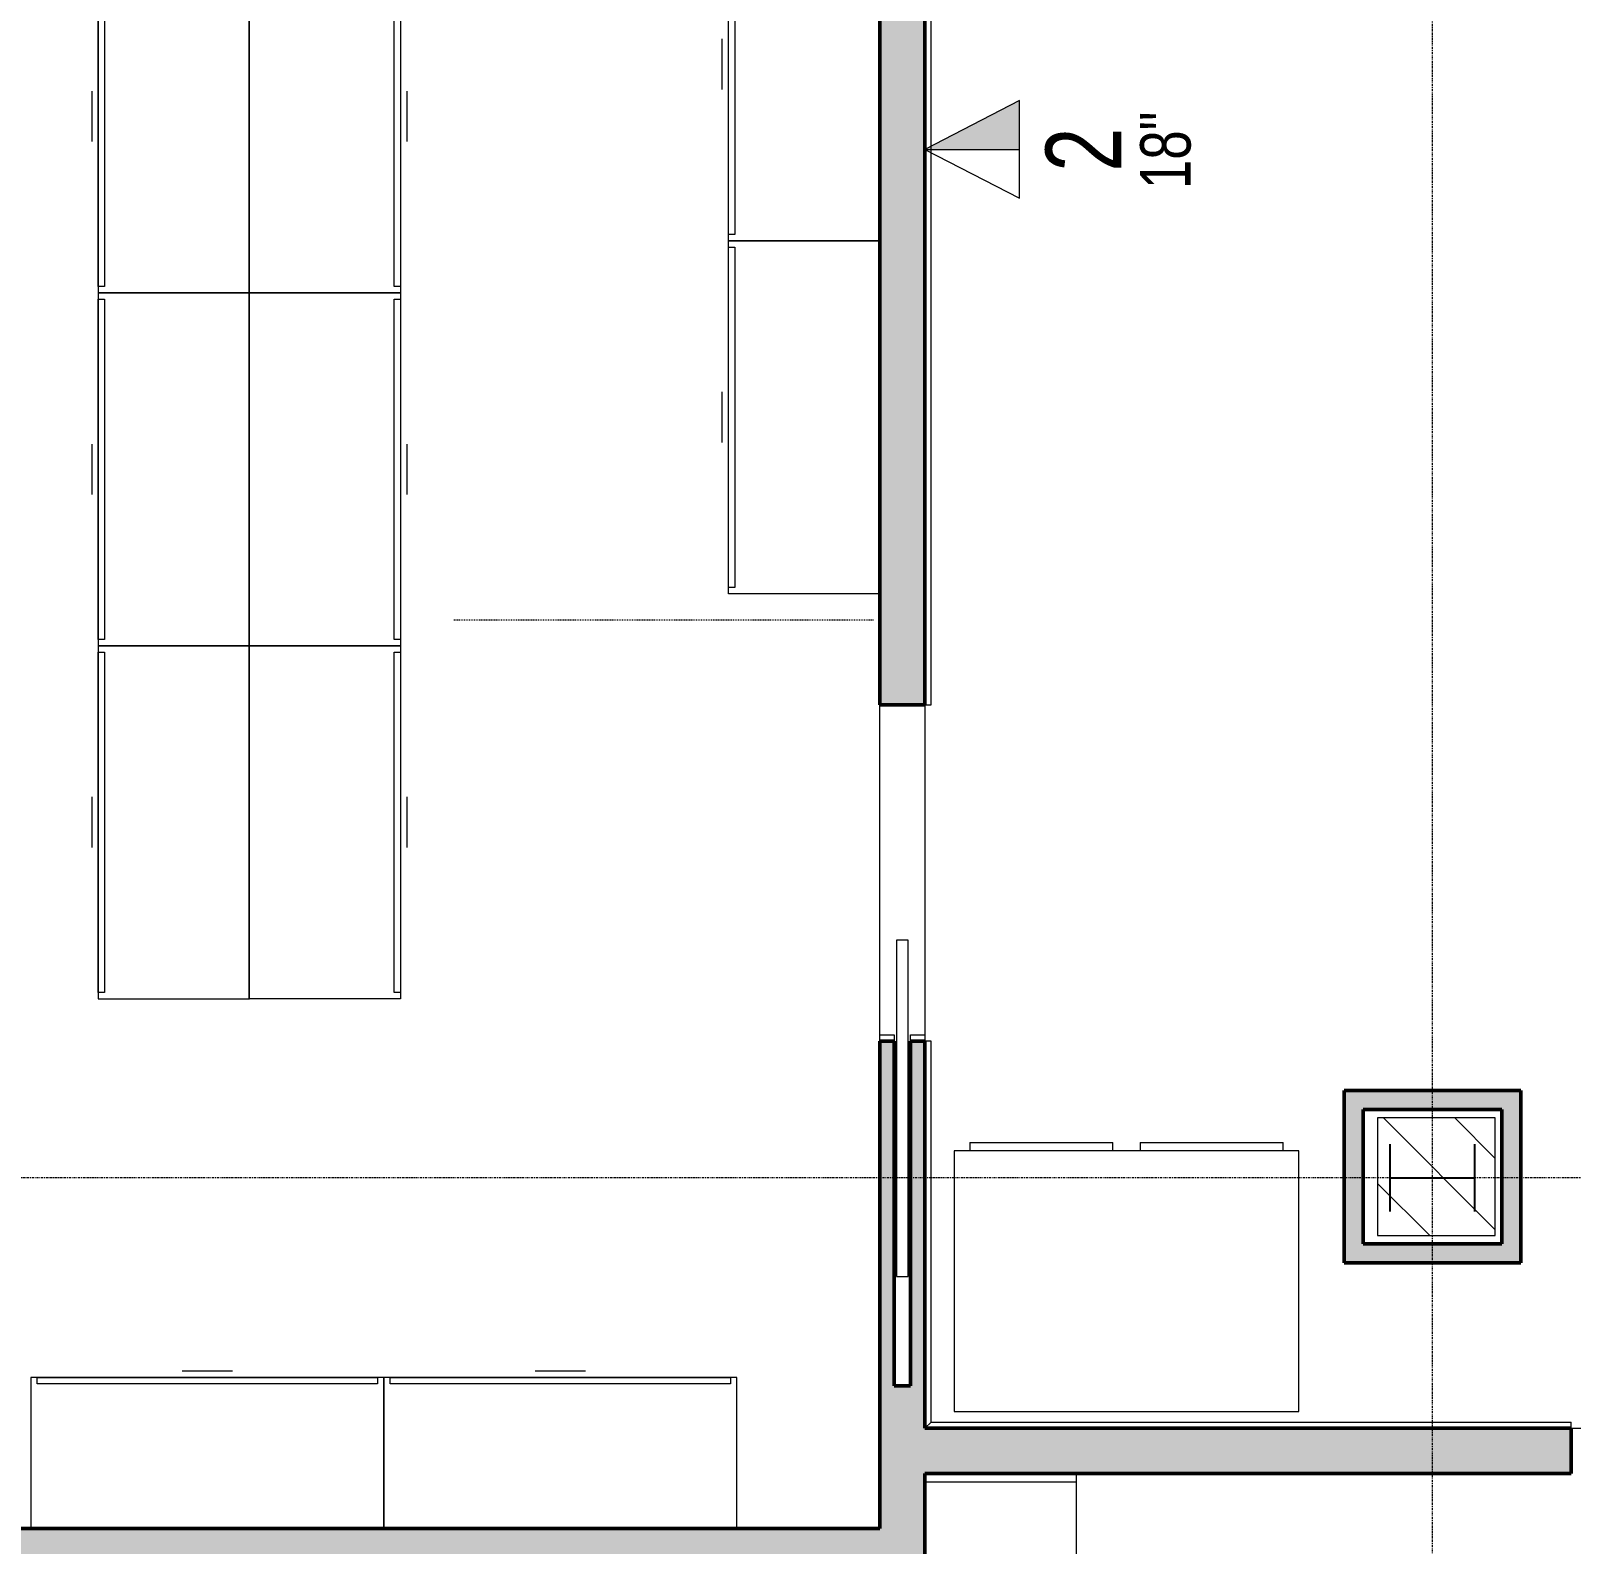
# Model space of a CAD drawing. Header units: inches. Extents: x -1106 to 1409, y -1111 to 918.
# Drawn here: x 448.4 to 631.7, y 230.9 to 411 of the extents above; entities that cross this region are included whole.
import ezdxf

# ---------------------------------------------------------------- set-up
doc = ezdxf.new("R2010")
doc.units = ezdxf.units.IN
doc.header["$MEASUREMENT"] = 0
for name, pattern in [('Grid Line 1_4_', [0.4375, 0.25, -0.0625, 0.0625, -0.0625]), ('Overhead 1_16_', [0.101562, 0.0625, -0.039062]), ('Overhead 1_16__2_', [0.101562, 0.0625, -0.039062])]:
    doc.linetypes.add(name, pattern=pattern)
for name, color, linetype, lineweight in [('A-ANNO-NOTE', 131, 'Continuous', 9), ('A-DOOR', 31, 'Continuous', 13), ('A-DOOR-FRAM', 31, 'Continuous', 20), ('A-FLOR-OVHD', 1, 'Overhead 1_16__2_', 9), ('A-WALL-PATT', 111, 'Continuous', 13), ('I-FURN', 30, 'Continuous', 9), ('I-WALL', 2, 'Continuous', 13), ('Q-SPCQ', 91, 'Continuous', 13), ('S-COLS', 52, 'Continuous', 13), ('S-COLS-SYMB', 171, 'Continuous', 20), ('S-GRID', 1, 'Continuous', 9)]:
    doc.layers.add(name, color=color, linetype=linetype, lineweight=lineweight)
doc.styles.add('Arial_1', font='arial.ttf', dxfattribs={"width": 0.75, "height": 9})
doc.styles.add('Arial_2', font='arial.ttf', dxfattribs={"width": 0.75, "height": 6})

# ---------------------------------------------------------------- blocks, each defined once
blk = doc.blocks.new('Single-Pocket - 40_ x 96_-4614891-7TH FLOOR TELECOM UNDERFLOOR ROUTING PLAN')
at = {"layer": 'A-DOOR', "color": 133, "lineweight": 20}
for p, q in [((-48, 0.6875), (-48, -0.6875)), ((-8, 0.6875), (-48, 0.6875)), ((-8, -0.6875), (-8, 0.6875)), ((-48, -0.6875), (-8, -0.6875))]:
    blk.add_line(p, q, dxfattribs=at)
at = {"layer": 'A-DOOR-FRAM', "color": 133}
for p, q in [((-20, 2.6875), (-19.25, 2.6875)), ((-19.25, 2.6875), (-19.25, 0.9625)), ((-19.25, 0.9625), (-20, 0.9625)), ((-20, -0.9625), (-19.25, -0.9625)), ((-19.25, -0.9625), (-19.25, -2.6875)), ((-19.25, -2.6875), (-20, -2.6875))]:
    blk.add_line(p, q, dxfattribs=at)
blk = doc.blocks.new('Color Room - Chamber - Color Room - Chamber-3048042-7TH FLOOR TELECOM UNDERFLOOR ROUTING PLAN')
at = {"layer": 'Q-SPCQ', "color": 53, "lineweight": 9}
for p, q in [((-20.5, 16), (-20.5, -15)), ((20.5, 16), (-20.5, 16)), ((20.5, -15), (20.5, 16)), ((-20.5, -15), (20.5, -15)), ((-18.64, -15), (-18.64, -16)), ((-1.64, -16), (-18.64, -16)), ((-1.64, -16), (-1.64, -15)), ((1.64, -15), (1.64, -16)), ((18.64, -16), (1.64, -16)), ((18.64, -16), (18.64, -15))]:
    blk.add_line(p, q, dxfattribs=at)
blk = doc.blocks.new('Bookshelf - 36_W x 60_H x 18_D-4220974-7TH FLOOR TELECOM UNDERFLOOR ROUTING PLAN')
at = {"layer": 'I-FURN', "color": 53}
for p, q in [((-18, 0), (-18, 36)), ((-18, 36), (0, 36)), ((-18, 1), (-18, 35)), ((-18, 35), (0, 35)), ((0, 1), (-18, 1))]:
    blk.add_line(p, q, dxfattribs=at)
blk = doc.blocks.new('Cabinet File - Lateral 4 Drawer - 42_ x 18_ x 60_-3218930-7TH FLOOR TELECOM UNDERFLOOR ROUTING PLAN')
at = {"layer": 'I-FURN', "color": 53}
for p, q in [((-10.09, 46.53), (-4.09, 46.53)), ((-28.09, 27.78), (-28.09, 45.78)), ((-28.09, 45.78), (13.91, 45.78)), ((-27.34, 45.78), (13.16, 45.78)), ((-27.34, 45.03), (-27.34, 45.78)), ((13.16, 45.03), (-27.34, 45.03)), ((13.16, 45.78), (13.16, 45.03)), ((13.91, 45.78), (13.91, 27.78))]:
    blk.add_line(p, q, dxfattribs=at)
blk = doc.blocks.new('Cabinet File - Lateral 4 Drawer - 42_ x 18_ x 60_-V38-7TH FLOOR TELECOM UNDERFLOOR ROUTING PLAN')
at = {"layer": 'I-FURN', "color": 53}
for p, q in [((-10.09, 46.53), (-4.09, 46.53)), ((-28.09, 27.78), (-28.09, 45.78)), ((-28.09, 45.78), (13.91, 45.78)), ((-27.34, 45.78), (13.16, 45.78)), ((-27.34, 45.03), (-27.34, 45.78)), ((13.16, 45.03), (-27.34, 45.03)), ((13.16, 45.78), (13.16, 45.03)), ((13.91, 45.78), (13.91, 27.78)), ((13.91, 27.78), (-28.09, 27.78))]:
    blk.add_line(p, q, dxfattribs=at)
blk = doc.blocks.new('Cabinet File - Lateral 4 Drawer - 42_ x 18_ x 60_-2387364-7TH FLOOR TELECOM UNDERFLOOR ROUTING PLAN')
at = {"layer": 'I-FURN', "color": 53}
for p, q in [((-28.09, -27.78), (-28.09, -45.78)), ((13.91, -27.78), (-28.09, -27.78)), ((13.91, -45.78), (13.91, -27.78)), ((-28.09, -45.78), (13.91, -45.78)), ((-27.34, -45.03), (13.16, -45.03)), ((-27.34, -45.78), (-27.34, -45.03)), ((13.16, -45.78), (-27.34, -45.78)), ((13.16, -45.03), (13.16, -45.78)), ((-10.09, -46.53), (-4.09, -46.53))]:
    blk.add_line(p, q, dxfattribs=at)
blk = doc.blocks.new('Cabinet File - Lateral 4 Drawer - 42_ x 18_ x 60_-V46-7TH FLOOR TELECOM UNDERFLOOR ROUTING PLAN')
at = {"layer": 'I-FURN', "color": 53}
for p, q in [((-28.09, -27.78), (-28.09, -45.78)), ((13.91, -45.78), (13.91, -27.78)), ((-28.09, -45.78), (13.91, -45.78)), ((-27.34, -45.03), (13.16, -45.03)), ((-27.34, -45.78), (-27.34, -45.03)), ((13.16, -45.78), (-27.34, -45.78)), ((13.16, -45.03), (13.16, -45.78)), ((-10.09, -46.53), (-4.09, -46.53))]:
    blk.add_line(p, q, dxfattribs=at)
blk = doc.blocks.new('18433_1 - AEO NY - CENTRAL_rvt-1-7TH FLOOR TELECOM UNDERFLOOR ROUTING PLAN')
at = {"layer": 'A-WALL-PATT'}
h = blk.add_hatch(color=253, dxfattribs=at)
h.paths.add_polyline_path([(554.78, 47.38), (554.78, 290.76), (553.06, 290.76), (553.06, 249.76), (551.13, 249.76), (551.13, 290.76), (549.41, 290.76), (549.41, 47.38)], flags=0)
h.paths.add_polyline_path([(549.41, 330.76), (554.78, 330.76), (554.78, 532.01), (549.41, 532.01), (549.41, 367.33)], flags=0)
for points in [[(623.43, 282.63), (625.68, 282.63), (625.68, 284.88), (604.68, 284.88), (604.68, 282.63), (606.93, 282.63)], [(606.93, 266.63), (606.93, 282.63), (604.68, 282.63), (604.68, 266.63)], [(625.68, 264.38), (625.68, 282.63), (623.43, 282.63), (623.43, 264.38)], [(623.43, 264.38), (623.43, 266.63), (604.68, 266.63), (604.68, 264.38)], [(549.41, 227.38), (549.41, 232.76), (322.42, 232.76), (322.42, 227.38), (548.14, 227.38)]]:
    blk.add_hatch(color=253, dxfattribs=at).paths.add_polyline_path(points, flags=0)
h = blk.add_hatch(color=253, dxfattribs=at)
h.paths.add_polyline_path([(716.77, 239.32), (716.77, 244.69), (671.68, 244.69), (671.68, 242.97), (712.68, 242.97), (712.68, 241.04), (671.68, 241.04), (671.68, 239.32), (683.47, 239.32)], flags=0)
h.paths.add_polyline_path([(554.78, 239.32), (631.68, 239.32), (631.68, 244.69), (554.78, 244.69)], flags=0)
at = {"layer": 'S-COLS', "lineweight": 9}
h = blk.add_hatch(dxfattribs=at)
h.set_pattern_fill('FP_1', color=53, style=0, pattern_type=2)
h.set_pattern_definition([(135, (0, 0), (-4.24264, -4.24264), [])])
h.paths.add_polyline_path([(622.65, 267.63), (622.65, 281.63), (608.65, 281.63), (608.65, 267.63)], flags=0)
at = {"layer": 'A-FLOR-OVHD', "color": 53, "linetype": 'Overhead 1_16_'}
blk.add_line((548.66, 340.83), (498.66, 340.83), dxfattribs=at)
at = {"layer": 'A-WALL-PATT', "lineweight": 9}
for p, q in [((555.53, 330.76), (555.53, 467.3)), ((554.78, 330.76), (555.53, 330.76)), ((555.53, 290.76), (554.78, 290.76)), ((555.53, 245.44), (555.53, 290.76)), ((554.78, 244.69), (555.53, 245.44)), ((555.53, 245.44), (554.78, 244.69)), ((555.53, 245.44), (631.68, 245.44)), ((631.68, 244.69), (631.68, 245.44))]:
    blk.add_line(p, q, dxfattribs=at)
at = {"layer": 'I-WALL', "color": 213, "lineweight": 50}
for p, q in [((549.41, 532.01), (549.41, 330.76)), ((554.78, 330.76), (554.78, 532.01)), ((549.41, 330.76), (554.78, 330.76)), ((551.13, 290.76), (549.41, 290.76)), ((549.41, 290.76), (549.41, 232.76)), ((551.13, 249.76), (551.13, 290.76)), ((554.78, 290.76), (553.06, 290.76)), ((553.06, 290.76), (553.06, 249.76)), ((554.78, 244.69), (554.78, 290.76)), ((625.68, 284.88), (604.68, 284.88)), ((604.68, 284.88), (604.68, 282.63)), ((625.68, 282.63), (625.68, 284.88)), ((604.68, 282.63), (604.68, 266.63)), ((606.93, 282.63), (623.43, 282.63)), ((606.93, 266.63), (606.93, 282.63)), ((623.43, 282.63), (623.43, 266.63)), ((625.68, 264.38), (625.68, 282.63)), ((604.68, 266.63), (604.68, 264.38)), ((623.43, 266.63), (606.93, 266.63)), ((604.68, 264.38), (623.43, 264.38)), ((623.43, 264.38), (625.68, 264.38)), ((553.06, 249.76), (551.13, 249.76)), ((631.68, 244.69), (554.78, 244.69)), ((631.68, 239.32), (631.68, 244.69)), ((554.78, 239.32), (631.68, 239.32)), ((554.78, 47.38), (554.78, 239.32)), ((549.41, 232.76), (322.42, 232.76))]:
    blk.add_line(p, q, dxfattribs=at)
at = {"layer": 'I-WALL', "color": 253}
for p, q in [((549.41, 290.76), (549.41, 330.76)), ((554.78, 330.76), (554.78, 290.76)), ((631.68, 244.69), (671.68, 244.69))]:
    blk.add_line(p, q, dxfattribs=at)
at = {"layer": 'S-COLS', "color": 133, "lineweight": 20}
for p, q in [((622.65, 281.63), (608.65, 281.63)), ((608.65, 281.63), (608.65, 267.63)), ((622.65, 267.63), (622.65, 281.63)), ((608.65, 267.63), (622.65, 267.63))]:
    blk.add_line(p, q, dxfattribs=at)
at = {"layer": 'S-GRID', "linetype": 'Grid Line 1_4_'}
for p, q in [((615.18, -423.37), (615.18, 870.85)), ((965.79, 274.51), (-931.82, 274.51))]:
    blk.add_line(p, q, dxfattribs=at)
at = {"color": 53, "lineweight": 9}
for name, p, rotation in [('Cabinet File - Lateral 4 Drawer - 42_ x 18_ x 60_-3218930-7TH FLOOR TELECOM UNDERFLOOR ROUTING PLAN', (577.19, 414.09), 90.00000000000007), ('Cabinet File - Lateral 4 Drawer - 42_ x 18_ x 60_-2387364-7TH FLOOR TELECOM UNDERFLOOR ROUTING PLAN', (502.2, 393.72), 269.9999999999995), ('Cabinet File - Lateral 4 Drawer - 42_ x 18_ x 60_-V38-7TH FLOOR TELECOM UNDERFLOOR ROUTING PLAN', (446.63, 393.72), 269.9999999999997), ('Cabinet File - Lateral 4 Drawer - 42_ x 18_ x 60_-3218930-7TH FLOOR TELECOM UNDERFLOOR ROUTING PLAN', (577.19, 372.09), 90.00000000000007), ('Cabinet File - Lateral 4 Drawer - 42_ x 18_ x 60_-2387364-7TH FLOOR TELECOM UNDERFLOOR ROUTING PLAN', (502.2, 351.72), 269.9999999999995), ('Cabinet File - Lateral 4 Drawer - 42_ x 18_ x 60_-V38-7TH FLOOR TELECOM UNDERFLOOR ROUTING PLAN', (446.63, 351.72), 269.9999999999997), ('Cabinet File - Lateral 4 Drawer - 42_ x 18_ x 60_-2387364-7TH FLOOR TELECOM UNDERFLOOR ROUTING PLAN', (502.2, 309.72), 269.9999999999995), ('Cabinet File - Lateral 4 Drawer - 42_ x 18_ x 60_-V38-7TH FLOOR TELECOM UNDERFLOOR ROUTING PLAN', (446.63, 309.72), 269.9999999999997), ('Single-Pocket - 40_ x 96_-4614891-7TH FLOOR TELECOM UNDERFLOOR ROUTING PLAN', (552.1, 310.76), 89.99999999999993), ('Color Room - Chamber - Color Room - Chamber-3048042-7TH FLOOR TELECOM UNDERFLOOR ROUTING PLAN', (578.78, 262.69), 180), ('Cabinet File - Lateral 4 Drawer - 42_ x 18_ x 60_-V46-7TH FLOOR TELECOM UNDERFLOOR ROUTING PLAN', (462.33, 204.97), 180), ('Cabinet File - Lateral 4 Drawer - 42_ x 18_ x 60_-V46-7TH FLOOR TELECOM UNDERFLOOR ROUTING PLAN', (504.33, 204.97), 180), ('Bookshelf - 36_W x 60_H x 18_D-4220974-7TH FLOOR TELECOM UNDERFLOOR ROUTING PLAN', (554.78, 239.32), 180)]:
    blk.add_blockref(name, p, dxfattribs=dict(at, rotation=rotation))
blk = doc.blocks.new('W-Wide Flange-Column - W10X49-819827-7TH FLOOR TELECOM UNDERFLOOR ROUTING PLAN')
at = {"layer": 'S-COLS-SYMB', "color": 63, "lineweight": 25}
for p, q in [((-4.01, 5.05), (4.01, 5.05)), ((0, 5.05), (0, -5.05)), ((-4.01, -5.05), (4.01, -5.05))]:
    blk.add_line(p, q, dxfattribs=at)
blk = doc.blocks.new('5649_structural model_2019_rvt-1-7TH FLOOR TELECOM UNDERFLOOR ROUTING PLAN')
at = {"color": 123, "lineweight": 13, "rotation": 89.9999999999999}
blk.add_blockref('W-Wide Flange-Column - W10X49-819827-7TH FLOOR TELECOM UNDERFLOOR ROUTING PLAN', (615.18, 274.51), dxfattribs=at)

msp = doc.modelspace()

# ---------------------------------------------------------------- block references
at = {"lineweight": 5}
msp.add_blockref('18433_1 - AEO NY - CENTRAL_rvt-1-7TH FLOOR TELECOM UNDERFLOOR ROUTING PLAN', (0, 0), dxfattribs=at)

# ---------------------------------------------------------------- next in the draw order: hatches: boundary and pattern name
at = {"layer": 'A-ANNO-NOTE'}
msp.add_hatch(color=256, dxfattribs=at).paths.add_polyline_path([(566.03, 396.87), (566.03, 402.68), (554.78, 396.87)], flags=0)

# ---------------------------------------------------------------- next in the draw order: linework, layer by layer
for p, q in [((566.03, 402.68), (554.78, 396.87)), ((566.03, 396.87), (566.03, 402.68)), ((554.78, 396.87), (566.03, 396.87))]:
    msp.add_line(p, q, dxfattribs=at)
at = {"layer": 'A-ANNO-NOTE', "lineweight": 20}
for p, q in [((566.03, 402.68), (554.78, 396.87)), ((566.03, 391.06), (566.03, 402.68)), ((554.78, 396.87), (566.03, 391.06))]:
    msp.add_line(p, q, dxfattribs=at)

# ---------------------------------------------------------------- next in the draw order: block references
at = {"lineweight": 5}
msp.add_blockref('5649_structural model_2019_rvt-1-7TH FLOOR TELECOM UNDERFLOOR ROUTING PLAN', (0, 0), dxfattribs=at)

# ---------------------------------------------------------------- next in the draw order: texts
at = {"layer": 'A-ANNO-NOTE', "attachment_point": 1, "rotation": 90}
for s, insert, char_height, width, style in [('18"', (580.4, 392.14), 6, 11.3625, 'Arial_2'), ('2', (569.15, 394.21), 9, 6.363, 'Arial_1')]:
    msp.add_mtext(s, dxfattribs=dict(at, insert=insert, char_height=char_height, width=width, style=style))

doc.saveas('drawing.dxf')
